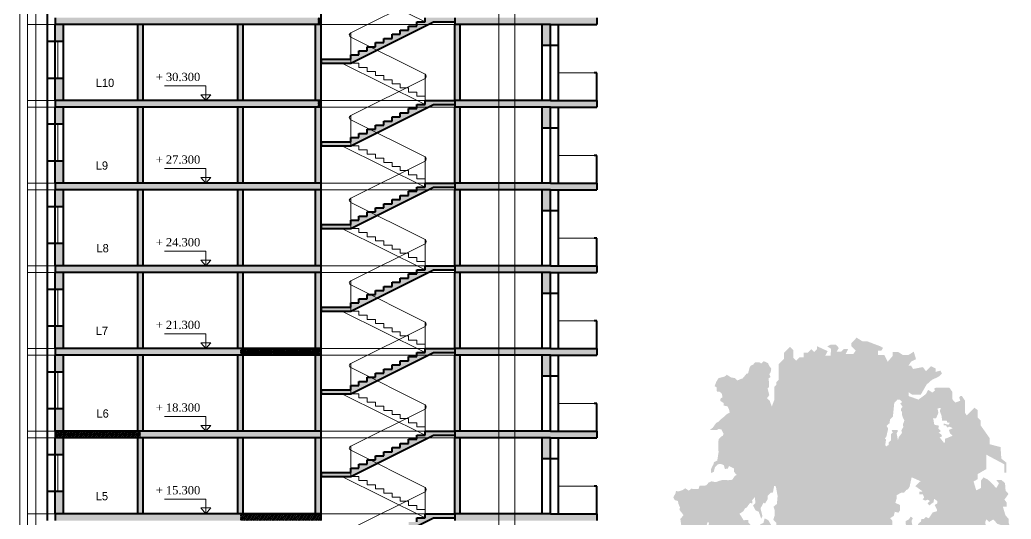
# Model space of a CAD drawing. Header units: millimetres. Extents: x 145836 to 266027, y 108786 to 206069.
# Drawn here: x 176096 to 194082, y 173799 to 182861 of the extents above; entities that cross this region are included whole.
import ezdxf

# ---------------------------------------------------------------- set-up
doc = ezdxf.new("R2010")
doc.units = ezdxf.units.MM
doc.layers.get('0').update_dxf_attribs({"color": 250})
doc.styles.get("Standard").update_dxf_attribs({"font": 'arial.ttf'})
pattern_1 = [(45, (-176411.04, 345645.308), (-16.8379802, 16.8379802), []), (45, (-176394.202, 345645.308), (-16.8379802, 16.8379802), [0, -23.8125])]
pattern_2 = [(45, (-176411.04, 347145.308), (-16.8379802, 16.8379802), []), (45, (-176394.202, 347145.308), (-16.8379802, 16.8379802), [0, -23.8125])]

msp = doc.modelspace()

# ---------------------------------------------------------------- hatches: boundary and pattern name
at = {"lineweight": 20}
h = msp.add_hatch(dxfattribs=at)
h.set_pattern_fill('SACNCR', color=256, scale=10, style=0)
h.set_pattern_definition(pattern_2)
h.paths.add_polyline_path([(178286, 182899), (176736, 182899), (176736, 182774), (178286, 182774)])
h.paths.add_polyline_path([(180099, 182899), (178286, 182899), (178286, 182774), (180099, 182774)])
h.paths.add_polyline_path([(181511, 182899), (180099, 182899), (180099, 182774), (181511, 182774)])
h = msp.add_hatch(color=256, dxfattribs=at)
h.paths.add_polyline_path([(181511, 181399), (181561, 181399), (181561, 182774), (181511, 182774)])
h.paths.add_polyline_path([(181461, 181399), (181511, 181399), (181511, 182774), (181461, 182774)])
h.paths.add_polyline_path([(180149, 182774), (180099, 182774), (180099, 181399), (180149, 181399)])
h.paths.add_polyline_path([(180049, 181399), (180099, 181399), (180099, 182774), (180049, 182774)])
h.paths.add_polyline_path([(178336, 182774), (178286, 182774), (178286, 181399), (178336, 181399)])
h.paths.add_polyline_path([(178236, 181399), (178286, 181399), (178286, 182774), (178236, 182774)])
h.paths.add_polyline_path([(176886, 182774), (176736, 182774), (176736, 182474), (176786, 182474), (176886, 182474)])
h.paths.add_polyline_path([(176886, 181799), (176736, 181799), (176736, 181399), (176886, 181399)])
h = msp.add_hatch(dxfattribs=at)
h.set_pattern_fill('SACNCR', color=256, scale=10, style=0)
h.set_pattern_definition(pattern_2)
h.paths.add_polyline_path([(181561, 182899), (181511, 182899), (181511, 182774), (181561, 182774)])
h = msp.add_hatch(dxfattribs=at)
h.set_pattern_fill('SACNCR', color=256, scale=10, style=0)
h.set_pattern_definition(pattern_1)
h.paths.add_polyline_path([(183449, 182824), (183299, 182824), (183299, 182774), (183499, 182774), (183599, 182824), (183986, 182824), (183986, 182899), (183449, 182899), (183449, 182898)])
h.paths.add_polyline_path([(182574, 182312), (183499, 182774), (183299, 182774), (183299, 182749), (183149, 182749), (183149, 182674), (182999, 182674), (182999, 182599), (182849, 182599), (182849, 182524), (182699, 182524), (182699, 182449), (182549, 182449), (182549, 182374), (182449, 182374)])
h.paths.add_polyline_path([(182099, 182074), (182574, 182312), (182449, 182374), (182399, 182374), (182399, 182299), (182249, 182299), (182249, 182224), (182099, 182224), (182099, 182149)])
h.paths.add_polyline_path([(182099, 182149), (181949, 182149), (181561, 182149), (181561, 182074), (182099, 182074)])
h = msp.add_hatch(dxfattribs=at)
h.set_pattern_fill('SACNCR', color=256, scale=10, style=0)
h.set_pattern_definition(pattern_1)
h.paths.add_polyline_path([(185726, 182899), (185726, 182774), (186566, 182774), (186566, 182899)])
h.paths.add_polyline_path([(185076, 182899), (185076, 182774), (185726, 182774), (185726, 182899)])
h.paths.add_polyline_path([(184936, 182899), (184936, 182774), (185076, 182774), (185076, 182899)])
h.paths.add_polyline_path([(184786, 182899), (184786, 182774), (184936, 182774), (184936, 182899)])
h.paths.add_polyline_path([(184036, 182899), (184036, 182774), (184786, 182774), (184786, 182899)])
h.paths.add_polyline_path([(184036, 182899), (183986, 182899), (183986, 182774), (184036, 182774)])
h = msp.add_hatch(color=256, dxfattribs=at)
h.paths.add_polyline_path([(184086, 182774), (184036, 182774), (184036, 181399), (184086, 181399)])
h.paths.add_polyline_path([(184036, 182774), (183986, 182774), (183986, 181399), (184036, 181399)])
for points in [[(185726, 182774), (185576, 182774), (185576, 182399), (185726, 182399)], [(181511, 179899), (181561, 179899), (181561, 181274), (181511, 181274)]]:
    msp.add_hatch(color=256, dxfattribs=at).paths.add_polyline_path(points)
h = msp.add_hatch(dxfattribs=at)
h.set_pattern_fill('SACNCR', color=256, scale=10, style=0)
h.set_pattern_definition(pattern_1)
h.paths.add_polyline_path([(176736, 181399), (176736, 181274), (178286, 181274), (178286, 181399)])
h.paths.add_polyline_path([(180099, 181274), (180099, 181399), (178286, 181399), (178286, 181274)])
h.paths.add_polyline_path([(181511, 181274), (181511, 181399), (180099, 181399), (180099, 181274)])
h = msp.add_hatch(dxfattribs=at)
h.set_pattern_fill('SACNCR', color=256, scale=10, style=0)
h.set_pattern_definition(pattern_1)
h.paths.add_polyline_path([(181511, 181274), (181561, 181274), (181561, 181399), (181511, 181399)])
h = msp.add_hatch(dxfattribs=at)
h.set_pattern_fill('SACNCR', color=256, scale=10, style=0)
h.set_pattern_definition(pattern_1)
h.paths.add_polyline_path([(183449, 181324), (183299, 181324), (183299, 181274), (183499, 181274), (183599, 181324), (183986, 181324), (183986, 181399), (183449, 181399)])
h.paths.add_polyline_path([(183299, 181249), (183149, 181249), (183149, 181174), (182999, 181174), (182999, 181099), (182849, 181099), (182849, 181024), (182699, 181024), (182699, 180949), (182549, 180949), (182549, 180874), (182449, 180874), (182574, 180812), (183499, 181274), (183299, 181274)])
h.paths.add_polyline_path([(182399, 180799), (182249, 180799), (182249, 180724), (182099, 180724), (182099, 180649), (182099, 180574), (182574, 180812), (182449, 180874), (182399, 180874)])
h.paths.add_polyline_path([(182099, 180574), (182099, 180649), (181949, 180649), (181561, 180649), (181561, 180574)])
h = msp.add_hatch(dxfattribs=at)
h.set_pattern_fill('SACNCR', color=256, scale=10, style=0)
h.set_pattern_definition(pattern_1)
h.paths.add_polyline_path([(186566, 181274), (186566, 181399), (185726, 181399), (185726, 181274)])
h.paths.add_polyline_path([(185076, 181399), (185076, 181274), (185726, 181274), (185726, 181399)])
h.paths.add_polyline_path([(185076, 181399), (184936, 181399), (184936, 181274), (185076, 181274)])
h.paths.add_polyline_path([(184936, 181399), (184786, 181399), (184786, 181274), (184936, 181274)])
h.paths.add_polyline_path([(184036, 181399), (184036, 181274), (184786, 181274), (184786, 181399)])
h.paths.add_polyline_path([(184036, 181399), (183986, 181399), (183986, 181274), (184036, 181274)])
h = msp.add_hatch(color=256, dxfattribs=at)
h.paths.add_polyline_path([(176886, 181274), (176736, 181274), (176736, 180974), (176786, 180974), (176886, 180974)])
h.paths.add_polyline_path([(176736, 179899), (176886, 179899), (176886, 180299), (176736, 180299)])
h.paths.add_polyline_path([(178236, 179899), (178286, 179899), (178286, 181274), (178236, 181274)])
h.paths.add_polyline_path([(178336, 181274), (178286, 181274), (178286, 179899), (178336, 179899)])
h.paths.add_polyline_path([(180049, 179899), (180099, 179899), (180099, 181274), (180049, 181274)])
h.paths.add_polyline_path([(180099, 179899), (180149, 179899), (180149, 181274), (180099, 181274)])
h.paths.add_polyline_path([(181461, 179899), (181511, 179899), (181511, 181274), (181461, 181274)])
h = msp.add_hatch(color=256, dxfattribs=at)
h.paths.add_polyline_path([(184036, 179899), (184086, 179899), (184086, 181274), (184036, 181274)])
h.paths.add_polyline_path([(184036, 181274), (183986, 181274), (183986, 179899), (184036, 179899)])
h = msp.add_hatch(color=256, dxfattribs=at)
h.paths.add_polyline_path([(185726, 178274), (185576, 178274), (185576, 177899), (185726, 177899)])
h.paths.add_polyline_path([(185726, 179774), (185576, 179774), (185576, 179399), (185726, 179399)])
h.paths.add_polyline_path([(185726, 181274), (185576, 181274), (185576, 180899), (185726, 180899)])
h = msp.add_hatch(dxfattribs=at)
h.set_pattern_fill('SACNCR', color=256, scale=10, style=0)
h.set_pattern_definition(pattern_1)
h.paths.add_polyline_path([(176736, 179899), (176736, 179774), (178286, 179774), (178286, 179899)])
h.paths.add_polyline_path([(178286, 179899), (178286, 179774), (180099, 179774), (180099, 179899)])
h.paths.add_polyline_path([(181511, 179774), (181511, 179899), (180099, 179899), (180099, 179774)])
h.paths.add_polyline_path([(181511, 179774), (181561, 179774), (181561, 179899), (181511, 179899)])
h = msp.add_hatch(dxfattribs=at)
h.set_pattern_fill('SACNCR', color=256, scale=10, style=0)
h.set_pattern_definition(pattern_1)
h.paths.add_polyline_path([(183449, 179899), (183449, 179898), (183449, 179824), (183299, 179824), (183299, 179774), (183499, 179774), (183599, 179824), (183986, 179824), (183986, 179899)])
h.paths.add_polyline_path([(183149, 179749), (183149, 179674), (182999, 179674), (182999, 179599), (182849, 179599), (182849, 179524), (182699, 179524), (182699, 179449), (182549, 179449), (182549, 179374), (182449, 179374), (182574, 179312), (183499, 179774), (183299, 179774), (183299, 179749)])
h.paths.add_polyline_path([(182574, 179312), (182449, 179374), (182399, 179374), (182399, 179299), (182249, 179299), (182249, 179224), (182099, 179224), (182099, 179149), (182099, 179074)])
h.paths.add_polyline_path([(181949, 179149), (181561, 179149), (181561, 179074), (182099, 179074), (182099, 179149)])
h = msp.add_hatch(dxfattribs=at)
h.set_pattern_fill('SACNCR', color=256, scale=10, style=0)
h.set_pattern_definition(pattern_1)
h.paths.add_polyline_path([(184036, 179899), (183986, 179899), (183986, 179774), (184036, 179774)])
h.paths.add_polyline_path([(184786, 179774), (184786, 179899), (184036, 179899), (184036, 179774)])
h.paths.add_polyline_path([(184786, 179774), (184936, 179774), (184936, 179899), (184786, 179899)])
h.paths.add_polyline_path([(185076, 179899), (184936, 179899), (184936, 179774), (185076, 179774)])
h.paths.add_polyline_path([(185726, 179774), (185726, 179899), (185076, 179899), (185076, 179774)])
h.paths.add_polyline_path([(185726, 179899), (185726, 179774), (186566, 179774), (186566, 179899)])
h = msp.add_hatch(color=256, dxfattribs=at)
h.paths.add_polyline_path([(176886, 178799), (176736, 178799), (176736, 178399), (176886, 178399)])
h.paths.add_polyline_path([(176886, 179774), (176736, 179774), (176736, 179474), (176786, 179474), (176886, 179474)])
h.paths.add_polyline_path([(178236, 178399), (178286, 178399), (178286, 179774), (178236, 179774)])
h.paths.add_polyline_path([(178286, 178399), (178336, 178399), (178336, 179774), (178286, 179774)])
h.paths.add_polyline_path([(180099, 179774), (180049, 179774), (180049, 178399), (180099, 178399)])
h.paths.add_polyline_path([(180099, 178399), (180149, 178399), (180149, 179774), (180099, 179774)])
h.paths.add_polyline_path([(181461, 178399), (181511, 178399), (181511, 179774), (181461, 179774)])
h.paths.add_polyline_path([(181511, 178399), (181561, 178399), (181561, 179774), (181511, 179774)])
h = msp.add_hatch(color=256, dxfattribs=at)
h.paths.add_polyline_path([(184086, 179774), (184036, 179774), (184036, 178399), (184086, 178399)])
h.paths.add_polyline_path([(184036, 179774), (183986, 179774), (183986, 178399), (184036, 178399)])
h = msp.add_hatch(dxfattribs=at)
h.set_pattern_fill('SACNCR', color=256, scale=10, style=0)
h.set_pattern_definition(pattern_1)
h.paths.add_polyline_path([(176736, 178399), (176736, 178274), (178286, 178274), (178286, 178399)])
h.paths.add_polyline_path([(178286, 178399), (178286, 178274), (180099, 178274), (180099, 178399)])
h.paths.add_polyline_path([(180099, 178399), (180099, 178274), (181511, 178274), (181511, 178399)])
h.paths.add_polyline_path([(181561, 178399), (181511, 178399), (181511, 178274), (181561, 178274)])
h = msp.add_hatch(color=256, dxfattribs=at)
h.paths.add_polyline_path([(176736, 176899), (176886, 176899), (176886, 177299), (176736, 177299)])
h.paths.add_polyline_path([(176736, 177974), (176786, 177974), (176886, 177974), (176886, 178274), (176736, 178274)])
h.paths.add_polyline_path([(178236, 176899), (178286, 176899), (178286, 178274), (178236, 178274)])
h.paths.add_polyline_path([(178286, 176899), (178336, 176899), (178336, 178274), (178286, 178274)])
h.paths.add_polyline_path([(180099, 178274), (180049, 178274), (180049, 176899), (180099, 176899)])
h.paths.add_polyline_path([(180149, 178274), (180099, 178274), (180099, 176899), (180149, 176899)])
h.paths.add_polyline_path([(181511, 176899), (181561, 176899), (181561, 178274), (181511, 178274)])
h.paths.add_polyline_path([(181511, 178274), (181461, 178274), (181461, 176899), (181511, 176899)])
h = msp.add_hatch(dxfattribs=at)
h.set_pattern_fill('SACNCR', color=256, scale=10, style=0)
h.set_pattern_definition(pattern_1)
h.paths.add_polyline_path([(183449, 178399), (183449, 178398), (183449, 178324), (183299, 178324), (183299, 178274), (183499, 178274), (183599, 178324), (183986, 178324), (183986, 178399)])
h.paths.add_polyline_path([(183499, 178274), (183299, 178274), (183299, 178249), (183149, 178249), (183149, 178174), (182999, 178174), (182999, 178099), (182849, 178099), (182849, 178024), (182699, 178024), (182699, 177949), (182549, 177949), (182549, 177874), (182449, 177874), (182574, 177812)])
h.paths.add_polyline_path([(182399, 177799), (182249, 177799), (182249, 177724), (182099, 177724), (182099, 177649), (182099, 177574), (182574, 177812), (182449, 177874), (182399, 177874)])
h.paths.add_polyline_path([(181949, 177649), (181561, 177649), (181561, 177574), (182099, 177574), (182099, 177649)])
h = msp.add_hatch(dxfattribs=at)
h.set_pattern_fill('SACNCR', color=256, scale=10, style=0)
h.set_pattern_definition(pattern_1)
h.paths.add_polyline_path([(186566, 178274), (186566, 178399), (185726, 178399), (185726, 178274)])
h.paths.add_polyline_path([(185726, 178274), (185726, 178399), (185076, 178399), (185076, 178274)])
h.paths.add_polyline_path([(185076, 178399), (184936, 178399), (184936, 178274), (185076, 178274)])
h.paths.add_polyline_path([(184786, 178399), (184786, 178274), (184936, 178274), (184936, 178399)])
h.paths.add_polyline_path([(184786, 178274), (184786, 178399), (184036, 178399), (184036, 178274)])
h.paths.add_polyline_path([(184036, 178399), (183986, 178399), (183986, 178274), (184036, 178274)])
h = msp.add_hatch(color=256, dxfattribs=at)
h.paths.add_polyline_path([(184086, 178274), (184036, 178274), (184036, 176899), (184086, 176899)])
h.paths.add_polyline_path([(183986, 176899), (184036, 176899), (184036, 178274), (183986, 178274)])
at = {"lineweight": 20, "true_color": 0x49833f}
h = msp.add_hatch(color=87, dxfattribs=at)
h.paths.add_polyline_path([(192710, 176536), (192628, 176575), (192537, 176484), (192481, 176559), (192302, 176525), (192265, 176587), (192221, 176587), (192268, 176659), (192356, 176703), (192315, 176840), (192224, 176781), (192115, 176781), (192036, 176831), (191930, 176831), (191930, 176810, 0.126709), (192543, 176234), (192547, 176241), (192646, 176329), (192764, 176383), (192826, 176439), (192801, 176496), (192710, 176471)], flags=17)
h.paths.add_polyline_path([(191930, 176810), (191930, 176759), (191842, 176656), (191780, 176778), (191667, 176778), (191667, 176856), (191727, 176856), (191758, 176909), (191698, 176940), (191478, 177024), (191388, 177024), (191278, 177093), (191184, 176993), (191184, 176940), (191262, 176856), (191219, 176799), (191081, 176799), (191125, 176890), (191050, 176890), (190996, 176837), (190915, 176837), (190956, 176906), (190902, 176968), (190812, 176968), (190746, 176934), (190812, 176893), (190812, 176843), (190805, 176765), (190708, 176765), (190752, 176849), (190683, 176881), (190561, 176937), (190561, 176884), (190510, 176832), (190458, 176884), (190396, 176821), (190320, 176821), (190320, 176734), (190239, 176734), (190180, 176675), (190128, 176727), (190128, 176866), (190068, 176926), (189961, 176820), (189961, 176710), (189867, 176615), (189867, 176473), (189867, 176328), (189820, 176281), (189820, 176233), (189784, 176197), (189784, 175961), (189739, 175843), (189702, 175949), (189652, 175996), (189694, 176049), (189663, 176173), (189691, 176199), (189689, 176243), (189683, 176357), (189717, 176377), (189709, 176399), (189694, 176429), (189719, 176466), (189730, 176530), (189696, 176577), (189677, 176612), (189674, 176629), (189614, 176659), (189587, 176663), (189550, 176624), (189513, 176647), (189440, 176647), (189398, 176602), (189358, 176586), (189341, 176561), (189329, 176520), (189309, 176444), (189281, 176440), (189248, 176399), (189213, 176356), (189161, 176336), (189116, 176316), (189068, 176361), (189006, 176369), (188923, 176419), (188883, 176386), (188773, 176359), (188733, 176294), (188703, 176214), (188736, 176191), (188743, 176114), (188786, 176116), (188831, 176081), (188846, 176013), (188811, 175991), (188803, 175948), (188863, 175908), (188868, 175861), (188938, 175846), (188963, 175791), (188976, 175733), (188921, 175703), (188871, 175656), (188818, 175613), (188771, 175568), (188733, 175548), (188668, 175460), (188614, 175416), (188743, 175416), (188773, 175437), (188828, 175425), (188832, 175416), (191845, 175416), (191851, 175444), (191821, 175490), (191877, 175543), (191884, 175609), (191937, 175664), (191962, 175912), (192025, 175972), (192062, 175966), (192107, 175926), (192070, 175898), (192112, 175839), (192087, 175808), (192081, 175772), (192104, 175741), (192104, 175687), (192126, 175623), (192146, 175592), (192118, 175518), (192126, 175471), (192094, 175416), (192793, 175416), (192759, 175445), (192773, 175494), (192687, 175515), (192667, 175635), (192718, 175626), (192763, 175729), (192745, 175812), (192806, 175816), (192788, 175760), (192819, 175676), (192830, 175586), (192912, 175586), (192927, 175549), (192969, 175549), (192944, 175512), (192859, 175535), (192859, 175502), (192896, 175502), (192928, 175461), (192958, 175480), (193021, 175451), (192954, 175419), (192954, 175416), (193589, 175416), (193527, 175503), (193527, 175592), (193477, 175640), (193476, 175779), (193417, 175820), (193276, 175681), (193245, 175730), (193245, 175949), (193188, 176035, -0.002968), (193168, 176037), (193138, 176012), (193159, 175949), (193072, 175916), (193018, 175965), (193017, 176060, -0.051752), (192685, 176165), (192682, 176163), (192703, 176139), (192653, 176097), (192575, 176147), (192539, 176072), (192400, 175969), (192222, 176033), (192222, 176103), (192286, 176058), (192443, 176058), (192478, 176120), (192543, 176234, -0.126709)])
at = {"lineweight": 20}
h = msp.add_hatch(dxfattribs=at)
h.set_pattern_fill('SACNCR', color=256, scale=10, style=0)
h.set_pattern_definition(pattern_1)
h.paths.add_polyline_path([(178286, 176774), (178286, 176899), (176736, 176899), (176736, 176774)])
h.paths.add_polyline_path([(178286, 176899), (178286, 176774), (180099, 176774), (180099, 176899)])
h = msp.add_hatch(dxfattribs=at)
h.set_pattern_fill('SACNCR', color=256, scale=10, style=0)
h.set_pattern_definition(pattern_1)
h.paths.add_polyline_path([(181511, 176774), (181511, 176899), (180099, 176899), (180099, 176774)])
h.paths.add_polyline_path([(181511, 176774), (181561, 176774), (181561, 176899), (181511, 176899)])
h = msp.add_hatch(dxfattribs=at)
h.set_pattern_fill('SACNCR', color=256, scale=10, style=0)
h.set_pattern_definition(pattern_1)
h.paths.add_polyline_path([(183449, 176899), (183449, 176898), (183449, 176824), (183299, 176824), (183299, 176774), (183499, 176774), (183599, 176824), (183986, 176824), (183986, 176899)])
h.paths.add_polyline_path([(183299, 176774), (183299, 176749), (183149, 176749), (183149, 176674), (182999, 176674), (182999, 176599), (182849, 176599), (182849, 176524), (182699, 176524), (182699, 176449), (182549, 176449), (182549, 176374), (182449, 176374), (182574, 176312), (183499, 176774)])
h.paths.add_polyline_path([(182249, 176299), (182249, 176224), (182099, 176224), (182099, 176149), (182099, 176074), (182574, 176312), (182449, 176374), (182399, 176374), (182399, 176299)])
h.paths.add_polyline_path([(181561, 176149), (181561, 176074), (182099, 176074), (182099, 176149), (181949, 176149)])
h = msp.add_hatch(dxfattribs=at)
h.set_pattern_fill('SACNCR', color=256, scale=10, style=0)
h.set_pattern_definition(pattern_1)
h.paths.add_polyline_path([(183986, 176774), (184036, 176774), (184036, 176899), (183986, 176899)])
h.paths.add_polyline_path([(184036, 176899), (184036, 176774), (184786, 176774), (184786, 176899)])
h.paths.add_polyline_path([(184936, 176899), (184786, 176899), (184786, 176774), (184936, 176774)])
h.paths.add_polyline_path([(184936, 176774), (185076, 176774), (185076, 176899), (184936, 176899)])
h.paths.add_polyline_path([(185076, 176899), (185076, 176774), (185726, 176774), (185726, 176899)])
h.paths.add_polyline_path([(185726, 176899), (185726, 176774), (186566, 176774), (186566, 176899)])
h = msp.add_hatch(color=256, dxfattribs=at)
h.paths.add_polyline_path([(176886, 175799), (176736, 175799), (176736, 175399), (176886, 175399)])
h.paths.add_polyline_path([(176736, 176474), (176786, 176474), (176886, 176474), (176886, 176774), (176736, 176774)])
h.paths.add_polyline_path([(178286, 175399), (178336, 175399), (178336, 176774), (178286, 176774)])
h.paths.add_polyline_path([(178286, 176774), (178236, 176774), (178236, 175399), (178286, 175399)])
h.paths.add_polyline_path([(180049, 175399), (180099, 175399), (180099, 176774), (180049, 176774)])
h.paths.add_polyline_path([(180099, 175399), (180149, 175399), (180149, 176774), (180099, 176774)])
h.paths.add_polyline_path([(181561, 176774), (181511, 176774), (181511, 175399), (181561, 175399)])
h.paths.add_polyline_path([(181511, 176774), (181461, 176774), (181461, 175399), (181511, 175399)])
h = msp.add_hatch(color=256, dxfattribs=at)
h.paths.add_polyline_path([(184086, 176774), (184036, 176774), (184036, 175399), (184086, 175399)])
h.paths.add_polyline_path([(183986, 175399), (184036, 175399), (184036, 176774), (183986, 176774)])
h = msp.add_hatch(color=256, dxfattribs=at)
h.paths.add_polyline_path([(185726, 175274), (185576, 175274), (185576, 174899), (185726, 174899)])
h.paths.add_polyline_path([(185576, 176399), (185726, 176399), (185726, 176774), (185576, 176774)])
at = {"lineweight": 20, "true_color": 0x49833f}
msp.add_hatch(color=87, dxfattribs=at).paths.add_polyline_path([(192962, 176183), (192711, 176183), (192685, 176165, 0.051752), (193017, 176060), (193017, 176108)])
at = {"lineweight": 20}
h = msp.add_hatch(dxfattribs=at)
h.set_pattern_fill('SACNCR', color=256, scale=10, style=0)
h.set_pattern_definition(pattern_1)
h.paths.add_polyline_path([(176736, 175399), (176736, 175274), (178286, 175274), (178286, 175399)])
h = msp.add_hatch(dxfattribs=at)
h.set_pattern_fill('SACNCR', color=256, scale=10, style=0)
h.set_pattern_definition(pattern_1)
h.paths.add_polyline_path([(181561, 175399), (181511, 175399), (181511, 175274), (181561, 175274)])
h.paths.add_polyline_path([(180099, 175399), (180099, 175274), (181511, 175274), (181511, 175399)])
h.paths.add_polyline_path([(178286, 175399), (178286, 175274), (180099, 175274), (180099, 175399)])
h = msp.add_hatch(dxfattribs=at)
h.set_pattern_fill('SACNCR', color=256, scale=10, style=0)
h.set_pattern_definition(pattern_1)
h.paths.add_polyline_path([(183449, 175399), (183449, 175398), (183449, 175324), (183299, 175324), (183299, 175274), (183499, 175274), (183599, 175324), (183986, 175324), (183986, 175399)])
h.paths.add_polyline_path([(183499, 175274), (183299, 175274), (183299, 175249), (183149, 175249), (183149, 175174), (182999, 175174), (182999, 175099), (182849, 175099), (182849, 175024), (182699, 175024), (182699, 174949), (182549, 174949), (182549, 174874), (182449, 174874), (182574, 174812)])
h.paths.add_polyline_path([(182574, 174812), (182449, 174874), (182399, 174874), (182399, 174799), (182249, 174799), (182249, 174724), (182099, 174724), (182099, 174649), (182099, 174574)])
h.paths.add_polyline_path([(181949, 174649), (181561, 174649), (181561, 174574), (182099, 174574), (182099, 174649)])
h = msp.add_hatch(dxfattribs=at)
h.set_pattern_fill('SACNCR', color=256, scale=10, style=0)
h.set_pattern_definition(pattern_1)
h.paths.add_polyline_path([(184036, 175399), (183986, 175399), (183986, 175274), (184036, 175274)])
h.paths.add_polyline_path([(184036, 175399), (184036, 175274), (184786, 175274), (184786, 175399)])
h.paths.add_polyline_path([(184786, 175399), (184786, 175274), (184936, 175274), (184936, 175399)])
h.paths.add_polyline_path([(185076, 175399), (184936, 175399), (184936, 175274), (185076, 175274)])
h.paths.add_polyline_path([(185076, 175399), (185076, 175274), (185726, 175274), (185726, 175399)])
h.paths.add_polyline_path([(185726, 175399), (185726, 175274), (186566, 175274), (186566, 175399)])
at = {"lineweight": 20, "true_color": 0x49833f}
h = msp.add_hatch(color=87, dxfattribs=at)
h.paths.add_polyline_path([(193474, 174617), (193632, 174708), (193632, 174969), (193956, 174796), (193956, 174642), (193995, 174642), (193995, 174825), (193904, 174899), (193889, 175108), (193694, 175158), (193694, 175266), (193589, 175416), (192954, 175416), (192976, 175353), (193018, 175313), (192928, 175275), (192882, 175258), (192883, 175213), (192869, 175178), (192836, 175219), (192786, 175282), (192830, 175304), (192812, 175338), (192764, 175371), (192800, 175382), (192794, 175415), (192793, 175416), (192094, 175416), (192090, 175409), (192101, 175364), (192045, 175291), (192028, 175232), (192004, 175359), (192026, 175390), (192026, 175416), (191916, 175416), (191915, 175415), (191934, 175369), (191904, 175347), (191904, 175231), (191861, 175195), (191861, 175148), (191820, 175124), (191820, 175100), (191798, 175148), (191812, 175243), (191790, 175267), (191816, 175289), (191845, 175416), (188832, 175416), (188865, 175350), (188853, 175315), (188818, 175297), (188773, 175247), (188770, 175137), (188773, 175012), (188750, 174864), (188690, 174834), (188683, 174799), (188640, 174719), (188633, 174634), (188688, 174661), (188708, 174744), (188760, 174796), (188815, 174801), (188868, 174781), (188888, 174711), (188943, 174716), (188961, 174764), (189053, 174719), (189051, 174661), (189103, 174601), (189066, 174581), (189021, 174514), (188951, 174506), (188845, 174511), (188785, 174494), (188723, 174471), (188643, 174486), (188595, 174464), (188548, 174411), (188428, 174404), (188410, 174349), (188330, 174344), (188278, 174354), (188235, 174316), (188170, 174359), (188118, 174326), (188048, 174303), (188001, 174310), (187992, 174268), (187952, 174194), (187978, 174146), (188038, 174128), (188044, 174080), (188074, 174012), (188063, 173967), (188103, 173920), (188139, 173869), (188080, 173807), (188103, 173647), (188035, 173613), (188021, 173396), (188020, 173382), (188136, 173382), (188124, 173432), (188167, 173487), (188211, 173506), (188255, 173571), (188289, 173651), (188340, 173615), (188368, 173642), (188393, 173676), (188430, 173687), (188464, 173686), (188546, 173656), (188563, 173709), (188571, 173745), (188600, 173736), (188592, 173686), (188639, 173609), (188601, 173579), (188516, 173575), (188452, 173524), (188370, 173520), (188341, 173492), (188354, 173448), (188304, 173431), (188261, 173417), (188257, 173382), (189816, 173382), (189806, 173466), (189751, 173501), (189763, 173636), (189675, 173781), (189611, 173813), (189586, 173728), (189531, 173709), (189524, 173633), (189464, 173622), (189432, 173569), (189414, 173502), (189360, 173470), (189354, 173426), (189301, 173493), (189331, 173578), (189354, 173622), (189340, 173665), (189349, 173702), (189314, 173739), (189312, 173785), (189227, 173780), (189204, 173818), (189182, 173855), (189151, 173895), (189222, 173942), (189253, 173994), (189287, 174015), (189344, 174093), (189388, 174084), (189382, 174141), (189431, 174200), (189443, 174093), (189398, 174048), (189445, 173959), (189503, 173934), (189546, 173809), (189570, 173856), (189535, 173995), (189588, 174097), (189618, 174084), (189666, 174164), (189664, 174219), (189718, 174278), (189760, 174284), (189782, 174402), (189813, 174395), (189845, 174220), (189832, 174076), (189770, 174024), (189793, 173957), (189790, 173863), (189767, 173787), (189820, 173736), (189821, 173674), (189871, 173610), (189894, 173534), (189875, 173427), (189910, 173382), (191932, 173382), (191944, 173432), (191911, 173579), (191929, 173701), (191929, 173768), (191888, 173817), (191952, 173859), (191971, 173934), (192036, 173917), (192068, 173964), (192068, 174054), (191982, 174096), (192003, 174170), (192003, 174234), (192050, 174259), (192096, 174283), (192141, 174283), (192178, 174327), (192211, 174344), (192239, 174386), (192277, 174559), (192438, 174489), (192342, 174399), (192476, 174303), (192419, 174296), (192419, 174247), (192481, 174249), (192504, 174191), (192477, 174160), (192526, 174136), (192568, 174154), (192608, 174127), (192564, 174089), (192597, 174047), (192637, 174080), (192675, 174105), (192682, 174169), (192744, 174129), (192744, 174087), (192693, 174056), (192738, 173969), (192738, 173944), (192660, 173922), (192588, 173815), (192533, 173839), (192497, 173802), (192453, 173802), (192447, 173759), (192393, 173712), (192381, 173655), (192347, 173624), (192309, 173485), (192268, 173418), (192256, 173574), (192291, 173674), (192275, 173768), (192299, 173816), (192261, 173847), (192224, 173794), (192165, 173762), (192174, 173678), (192105, 173650), (192069, 173570), (192093, 173479), (192027, 173454), (192002, 173382), (192764, 173382), (192819, 173468), (192885, 173382), (193759, 173382), (193750, 173428), (193691, 173520), (193625, 173625), (193613, 173749), (193635, 173799), (193684, 173749), (193759, 173795), (193830, 173715), (193907, 173690), (193940, 173649), (193985, 173647), (194038, 173598), (194040, 173506), (194082, 173454), (194082, 173598), (194062, 173658), (194038, 173732), (194038, 173803), (193978, 173870), (193932, 174025), (194002, 174025), (194002, 174098), (193960, 174155), (194034, 174257), (193981, 174318), (193971, 174452), (193907, 174511), (193812, 174511), (193861, 174448), (193812, 174364), (193713, 174469), (193654, 174522), (193580, 174557), (193537, 174504), (193537, 174367), (193449, 174321), (193400, 174483), (193474, 174526)])
h.paths.add_polyline_path([(192875, 172961), (192863, 173234), (192748, 173357), (192764, 173382), (192002, 173382), (192001, 173380), (192021, 173312), (191979, 173239), (191905, 173272), (191932, 173382), (189910, 173382), (189914, 173316), (189892, 173275), (189938, 173240), (189963, 173181), (189970, 173104), (189917, 173104), (189889, 173203), (189802, 173233), (189820, 173346), (189816, 173382), (188257, 173382), (188255, 173363), (188211, 173366), (188237, 173289), (188204, 173251), (188211, 173214), (188189, 173070), (188149, 173051), (188157, 172999), (188161, 172975), (188156, 172938), (188170, 172899), (188190, 172933), (188218, 172966), (188209, 173036), (188246, 173059), (188274, 173115), (188277, 173171), (188370, 173219), (188409, 173177), (188392, 173079), (188420, 172965), (188350, 172931), (188350, 172870), (188308, 172774), (188285, 172712), (188252, 172667), (188274, 172552), (188285, 172443), (188263, 172395), (188314, 172344), (188345, 172283), (188339, 172224), (188286, 172171), (188300, 172147), (188300, 172121), (188308, 172032), (188371, 172026), (188363, 172083), (188422, 172141), (188483, 172119), (188460, 172073), (188470, 172028), (188493, 171983), (188470, 171931), (188444, 171864), (188468, 171850), (188523, 171860), (188523, 171894), (188519, 171939), (188588, 171939), (188608, 171992), (188624, 172048), (188671, 172034), (188671, 172000), (188655, 171973), (188653, 171910), (188699, 171896), (188729, 171933), (188746, 171957), (188806, 171931), (188829, 171987), (188851, 171987), (188910, 171965), (188962, 172032), (188993, 172071), (189023, 172054), (189013, 172004), (189031, 171961), (189023, 171931), (188968, 171856), (188940, 171763), (188875, 171773), (188847, 171718), (188792, 171742), (188733, 171720), (188703, 171760), (188663, 171742), (188591, 171709), (188551, 171698), (188520, 171700), (188491, 171658), (188429, 171648), (188399, 171609), (188335, 171580), (188279, 171597), (188244, 171578), (188267, 171536), (188249, 171473), (188187, 171406), (188166, 171255), (188153, 171227), (188156, 171215), (188198, 171215), (188199, 171218), (188213, 171218), (188224, 171215), (188240, 171215), (188252, 171234), (188334, 171310), (188354, 171298), (188390, 171276), (188373, 171252), (188373, 171215), (188374, 171215), (190047, 171215), (190033, 171233), (190071, 171274), (190058, 171314), (190018, 171357), (190063, 171382), (190099, 171491), (190058, 171516), (190109, 171576), (190078, 171591), (190048, 171606), (190053, 171649), (190008, 171654), (189993, 171574), (189945, 171594), (189909, 171546), (189874, 171523), (189889, 171491), (189849, 171415), (189859, 171453), (189831, 171481), (189801, 171516), (189839, 171556), (189801, 171594), (189794, 171683), (189748, 171713), (189736, 171753), (189761, 171786), (189728, 171826), (189763, 171859), (189811, 171856), (189844, 171836), (189864, 171801), (189854, 171743), (189897, 171710), (189897, 171738), (189915, 171778), (189947, 171796), (189942, 171849), (189978, 171864), (190003, 171892), (189990, 171922), (189973, 171965), (190005, 171987), (190015, 172023), (190010, 172063), (190051, 172078), (190068, 172106), (190053, 172138), (190136, 172181), (190106, 172222), (190121, 172282), (190101, 172337), (190139, 172380), (190162, 172372), (190178, 172320), (190226, 172298), (190220, 172243), (190269, 172176), (190263, 172141), (190212, 172075), (190250, 172024), (190248, 171947), (190211, 171906), (190181, 171904), (190127, 171851), (190166, 171820), (190217, 171820), (190229, 171798), (190278, 171751), (190286, 171717), (190355, 171676), (190349, 171640), (190375, 171605), (190401, 171580), (190377, 171538), (190382, 171418), (190400, 171363), (190405, 171326), (190380, 171283), (190419, 171258), (190419, 171215), (191255, 171215), (191255, 171327), (191305, 171357), (191305, 171449), (191350, 171570), (191350, 171679), (191416, 171719), (191390, 171819), (191322, 171845), (191322, 171959), (191402, 172022), (191483, 172085), (191589, 172025), (191550, 171958), (191550, 171880), (191663, 171880), (191755, 172008), (191854, 171953), (191794, 171806), (191699, 171568), (191699, 171215), (193537, 171215), (193537, 171289), (193455, 171377), (193455, 171446), (193631, 171408), (193665, 171487), (193778, 171393), (193879, 171468), (193879, 171591), (193835, 171644), (193835, 171747), (193935, 171794), (194013, 171691), (194079, 171763), (194079, 171888), (194007, 172029), (193825, 172177), (193718, 172105), (193718, 172171), (193755, 172312), (193698, 172430), (193606, 172277), (193606, 172144), (193524, 172071), (193369, 172103), (193369, 171972), (193218, 171760), (193164, 171795), (193164, 172108), (193232, 172211), (193232, 172719)])
h.paths.add_polyline_path([(188926, 172297), (188860, 172269), (188860, 172202), (188917, 172224), (188945, 172132), (188910, 172164), (188856, 172097), (188745, 172117), (188818, 172145), (188802, 172180), (188761, 172218), (188822, 172294), (188761, 172310), (188729, 172361), (188777, 172370), (188863, 172335)], flags=16)
h.paths.add_polyline_path([(188555, 172781), (188522, 172760), (188546, 172713), (188528, 172674), (188542, 172607), (188548, 172581), (188506, 172574), (188506, 172547), (188542, 172457), (188521, 172423), (188484, 172382), (188463, 172358), (188442, 172358), (188442, 172382), (188456, 172412), (188419, 172431), (188392, 172459), (188395, 172495), (188419, 172506), (188419, 172559), (188423, 172594), (188433, 172619), (188393, 172666), (188428, 172700), (188461, 172713), (188494, 172760), (188466, 172791), (188461, 172823), (188527, 172853)], flags=16)
at = {"lineweight": 20}
h = msp.add_hatch(color=256, dxfattribs=at)
h.paths.add_polyline_path([(176886, 175274), (176736, 175274), (176736, 174974), (176786, 174974), (176886, 174974)])
h.paths.add_polyline_path([(176886, 174299), (176736, 174299), (176736, 173899), (176886, 173899)])
h.paths.add_polyline_path([(178286, 175274), (178236, 175274), (178236, 173899), (178286, 173899)])
h.paths.add_polyline_path([(178336, 175274), (178286, 175274), (178286, 173899), (178336, 173899)])
h.paths.add_polyline_path([(180049, 173899), (180099, 173899), (180099, 175274), (180049, 175274)])
h.paths.add_polyline_path([(180149, 175274), (180099, 175274), (180099, 173899), (180149, 173899)])
h.paths.add_polyline_path([(181461, 173899), (181511, 173899), (181511, 175274), (181461, 175274)])
h.paths.add_polyline_path([(181561, 175274), (181511, 175274), (181511, 173899), (181561, 173899)])
h = msp.add_hatch(color=256, dxfattribs=at)
h.paths.add_polyline_path([(184036, 173899), (184086, 173899), (184086, 175274), (184036, 175274)])
h.paths.add_polyline_path([(183986, 173899), (184036, 173899), (184036, 175274), (183986, 175274)])
h = msp.add_hatch(dxfattribs=at)
h.set_pattern_fill('SACNCR', color=256, scale=10, style=0)
h.set_pattern_definition(pattern_1)
h.paths.add_polyline_path([(178286, 173774), (178286, 173899), (176736, 173899), (176736, 173774)])
h.paths.add_polyline_path([(180099, 173774), (180099, 173899), (178286, 173899), (178286, 173774)])
h = msp.add_hatch(dxfattribs=at)
h.set_pattern_fill('SACNCR', color=256, scale=10, style=0)
h.set_pattern_definition(pattern_1)
h.paths.add_polyline_path([(180099, 173899), (180099, 173774), (181511, 173774), (181511, 173899)])
h.paths.add_polyline_path([(181561, 173899), (181511, 173899), (181511, 173774), (181561, 173774)])
h = msp.add_hatch(dxfattribs=at)
h.set_pattern_fill('SACNCR', color=256, scale=10, style=0)
h.set_pattern_definition(pattern_1)
h.paths.add_polyline_path([(183449, 173899), (183449, 173898), (183449, 173824), (183299, 173824), (183299, 173774), (183499, 173774), (183599, 173824), (183986, 173824), (183986, 173899)])
h.paths.add_polyline_path([(183149, 173749), (183149, 173674), (182999, 173674), (182999, 173599), (182849, 173599), (182849, 173524), (182699, 173524), (182699, 173449), (182549, 173449), (182549, 173374), (182449, 173374), (182574, 173312), (183499, 173774), (183299, 173774), (183299, 173749)])
h.paths.add_polyline_path([(182449, 173374), (182399, 173374), (182399, 173299), (182249, 173299), (182249, 173224), (182099, 173224), (182099, 173149), (182099, 173074), (182574, 173312)])
h.paths.add_polyline_path([(181949, 173149), (181574, 173149), (181574, 173074), (182099, 173074), (182099, 173149)])
h = msp.add_hatch(dxfattribs=at)
h.set_pattern_fill('SACNCR', color=256, scale=10, style=0)
h.set_pattern_definition(pattern_1)
h.paths.add_polyline_path([(185076, 173899), (185076, 173774), (185726, 173774), (185726, 173899)])
h.paths.add_polyline_path([(186566, 173774), (186566, 173899), (185726, 173899), (185726, 173774)])
h.paths.add_polyline_path([(185076, 173899), (184936, 173899), (184936, 173774), (185076, 173774)])
h.paths.add_polyline_path([(184936, 173899), (184786, 173899), (184786, 173774), (184936, 173774)])
h.paths.add_polyline_path([(184786, 173774), (184786, 173899), (184036, 173899), (184036, 173774)])
h.paths.add_polyline_path([(184036, 173899), (183986, 173899), (183986, 173774), (184036, 173774)])

# ---------------------------------------------------------------- linework, layer by layer
for p, q in [((176096, 165849), (176096, 201249)), ((176236, 165049), (176236, 201249)), ((176386, 165049), (176386, 201249)), ((184786, 165049), (184786, 201249)), ((185076, 165049), (185076, 201249)), ((181938, 183574), (183449, 182824)), ((182099, 182624), (183449, 183299)), ((176736, 182774), (176236, 182774)), ((181561, 182774), (183986, 182774)), ((182099, 182149), (182099, 182624)), ((176736, 182474), (176786, 182474)), ((182099, 182549), (183449, 181874)), ((181938, 182074), (183449, 181324)), ((182099, 182149), (181949, 182149)), ((182099, 182074), (182099, 182149)), ((182249, 182074), (182099, 182074)), ((182249, 181999), (182249, 182074)), ((182399, 181999), (182249, 181999)), ((182399, 181924), (182399, 181999)), ((182549, 181924), (182399, 181924)), ((182549, 181849), (182549, 181924)), ((182699, 181849), (182549, 181849)), ((182699, 181774), (182699, 181849)), ((183449, 181399), (183449, 181874)), ((186516, 181899), (185866, 181899)), ((176736, 181799), (176786, 181799)), ((182099, 181124), (183449, 181798)), ((182849, 181774), (182699, 181774)), ((182849, 181699), (182849, 181774)), ((182999, 181699), (182849, 181699)), ((182999, 181624), (182999, 181699)), ((183149, 181624), (182999, 181624)), ((183149, 181549), (183149, 181624)), ((183299, 181549), (183149, 181549)), ((183299, 181474), (183299, 181549)), ((176736, 181399), (176236, 181399)), ((181561, 181399), (183986, 181399)), ((183449, 181474), (183299, 181474)), ((183449, 181399), (183449, 181474)), ((176736, 181274), (176236, 181274)), ((181561, 181274), (183986, 181274)), ((182099, 180649), (182099, 181124)), ((176736, 180974), (176786, 180974)), ((182099, 181049), (183449, 180374)), ((182099, 180649), (181949, 180649)), ((182099, 180574), (182099, 180649)), ((181938, 180574), (183449, 179824)), ((182249, 180574), (182099, 180574)), ((182249, 180499), (182249, 180574)), ((182399, 180499), (182249, 180499)), ((182399, 180424), (182399, 180499)), ((182549, 180424), (182399, 180424)), ((182549, 180349), (182549, 180424)), ((176736, 180299), (176786, 180299)), ((182099, 179624), (183449, 180298)), ((182699, 180349), (182549, 180349)), ((182699, 180274), (182699, 180349)), ((182849, 180274), (182699, 180274)), ((182849, 180199), (182849, 180274)), ((183449, 179898), (183449, 180373)), ((186516, 180399), (185866, 180399)), ((182999, 180199), (182849, 180199)), ((182999, 180124), (182999, 180199)), ((183149, 180124), (182999, 180124)), ((183149, 180049), (183149, 180124)), ((183299, 180049), (183149, 180049)), ((183299, 179974), (183299, 180049)), ((176736, 179899), (176236, 179899)), ((181561, 179899), (183986, 179899)), ((183449, 179974), (183299, 179974)), ((183449, 179899), (183449, 179974)), ((176736, 179774), (176236, 179774)), ((181561, 179774), (183986, 179774)), ((182099, 179149), (182099, 179624)), ((182099, 179549), (183449, 178874)), ((176736, 179474), (176786, 179474)), ((182099, 179149), (181949, 179149)), ((182099, 179074), (182099, 179149)), ((181938, 179074), (183449, 178324)), ((182249, 179074), (182099, 179074)), ((182249, 178999), (182249, 179074)), ((182399, 178999), (182249, 178999)), ((182399, 178924), (182399, 178999)), ((176736, 178799), (176786, 178799)), ((182099, 178124), (183449, 178798)), ((182549, 178924), (182399, 178924)), ((182549, 178849), (182549, 178924)), ((182699, 178849), (182549, 178849)), ((182699, 178774), (182699, 178849)), ((183449, 178398), (183449, 178873)), ((186516, 178899), (185866, 178899)), ((182849, 178774), (182699, 178774)), ((182849, 178699), (182849, 178774)), ((182999, 178699), (182849, 178699)), ((182999, 178624), (182999, 178699)), ((183149, 178624), (182999, 178624)), ((183149, 178549), (183149, 178624)), ((183299, 178549), (183149, 178549)), ((183299, 178474), (183299, 178549)), ((183449, 178474), (183299, 178474)), ((183449, 178399), (183449, 178474)), ((176736, 178399), (176236, 178399)), ((176736, 178274), (176236, 178274)), ((181561, 178399), (183986, 178399)), ((181561, 178274), (183986, 178274)), ((182099, 177649), (182099, 178124)), ((176736, 177974), (176786, 177974)), ((182099, 178049), (183449, 177374)), ((181938, 177574), (183449, 176824)), ((182099, 177649), (181949, 177649)), ((182099, 177574), (182099, 177649)), ((182249, 177574), (182099, 177574)), ((182249, 177499), (182249, 177574)), ((182399, 177499), (182249, 177499)), ((182399, 177424), (182399, 177499)), ((182549, 177424), (182399, 177424)), ((182549, 177349), (182549, 177424)), ((182699, 177349), (182549, 177349)), ((182699, 177274), (182699, 177349)), ((183449, 176898), (183449, 177373)), ((186516, 177399), (185866, 177399)), ((176736, 177299), (176786, 177299)), ((182099, 176624), (183449, 177298)), ((182849, 177274), (182699, 177274)), ((182849, 177199), (182849, 177274)), ((182999, 177199), (182849, 177199)), ((182999, 177124), (182999, 177199)), ((183149, 177124), (182999, 177124)), ((183149, 177049), (183149, 177124)), ((183299, 177049), (183149, 177049)), ((183299, 176974), (183299, 177049)), ((176736, 176899), (176236, 176899)), ((181561, 176899), (183986, 176899)), ((183449, 176974), (183299, 176974)), ((183449, 176899), (183449, 176974)), ((176736, 176774), (176236, 176774)), ((181561, 176774), (183986, 176774)), ((182099, 176149), (182099, 176624)), ((176736, 176474), (176786, 176474)), ((182099, 176549), (183449, 175874)), ((182099, 176149), (181949, 176149)), ((182099, 176074), (182099, 176149)), ((181938, 176074), (183449, 175324)), ((182249, 176074), (182099, 176074)), ((182249, 175999), (182249, 176074)), ((182399, 175999), (182249, 175999)), ((182399, 175924), (182399, 175999)), ((182549, 175924), (182399, 175924)), ((182549, 175849), (182549, 175924)), ((176736, 175799), (176786, 175799)), ((182099, 175124), (183449, 175798)), ((182699, 175849), (182549, 175849)), ((182699, 175774), (182699, 175849)), ((182849, 175774), (182699, 175774)), ((182849, 175699), (182849, 175774)), ((183449, 175398), (183449, 175873)), ((186516, 175899), (185866, 175899)), ((182999, 175699), (182849, 175699)), ((182999, 175624), (182999, 175699)), ((183149, 175624), (182999, 175624)), ((183149, 175549), (183149, 175624)), ((183299, 175549), (183149, 175549)), ((183299, 175474), (183299, 175549)), ((176736, 175399), (176236, 175399)), ((181561, 175399), (183986, 175399)), ((183449, 175474), (183299, 175474)), ((183449, 175399), (183449, 175474)), ((176736, 175274), (176236, 175274)), ((181561, 175274), (183986, 175274)), ((182099, 174649), (182099, 175124)), ((182099, 175049), (183449, 174374)), ((176736, 174974), (176786, 174974)), ((182099, 174649), (181949, 174649)), ((182099, 174574), (182099, 174649)), ((181938, 174574), (183449, 173824)), ((182249, 174574), (182099, 174574)), ((182249, 174499), (182249, 174574)), ((182399, 174499), (182249, 174499)), ((182399, 174424), (182399, 174499)), ((176736, 174299), (176786, 174299)), ((182099, 173624), (183449, 174298)), ((182549, 174424), (182399, 174424)), ((182549, 174349), (182549, 174424)), ((182699, 174349), (182549, 174349)), ((182699, 174274), (182699, 174349)), ((183449, 173898), (183449, 174373)), ((186516, 174399), (185866, 174399)), ((182849, 174274), (182699, 174274)), ((182849, 174199), (182849, 174274)), ((182999, 174199), (182849, 174199)), ((182999, 174124), (182999, 174199)), ((183149, 174124), (182999, 174124)), ((183149, 174049), (183149, 174124)), ((183299, 174049), (183149, 174049)), ((183299, 173974), (183299, 174049)), ((183449, 173974), (183299, 173974)), ((183449, 173899), (183449, 173974)), ((176736, 173899), (176236, 173899)), ((181561, 173899), (183986, 173899))]:
    msp.add_line(p, q, dxfattribs=at)
at = {"lineweight": 40}
for p, q in [((176596, 182774), (176596, 184274)), ((181561, 182774), (181561, 184274)), ((176596, 181274), (176596, 182774)), ((176736, 182899), (176736, 182774)), ((181561, 182774), (176736, 182774)), ((176736, 181399), (176736, 182774)), ((176886, 181399), (176886, 182774)), ((178236, 181399), (178236, 182774)), ((178336, 181399), (178336, 182774)), ((180049, 181399), (180049, 182774)), ((180149, 181399), (180149, 182774)), ((181461, 181399), (181461, 182774)), ((181561, 181274), (181561, 182774)), ((182099, 182074), (183599, 182824)), ((183149, 182674), (183149, 182749)), ((183149, 182749), (183299, 182749)), ((183299, 182749), (183299, 182824)), ((183299, 182824), (183449, 182824)), ((183449, 182824), (183449, 182899)), ((183599, 182824), (183986, 182824)), ((183986, 182899), (183986, 182774)), ((183986, 181399), (183986, 182774)), ((185726, 182774), (183986, 182774)), ((184086, 181399), (184086, 182774)), ((185576, 181399), (185576, 182774)), ((185726, 181399), (185726, 182774)), ((185726, 182774), (186566, 182774)), ((185868, 181399), (185868, 182774)), ((186566, 182899), (186566, 182774)), ((182849, 182524), (182849, 182599)), ((182849, 182599), (182999, 182599)), ((182999, 182599), (182999, 182674)), ((182999, 182674), (183149, 182674)), ((176596, 182474), (176886, 182474)), ((182549, 182374), (182549, 182449)), ((182549, 182449), (182699, 182449)), ((182699, 182449), (182699, 182524)), ((182699, 182524), (182849, 182524)), ((185576, 182399), (185866, 182399)), ((182099, 182149), (182099, 182224)), ((182099, 182224), (182249, 182224)), ((182249, 182224), (182249, 182299)), ((182249, 182299), (182399, 182299)), ((182399, 182299), (182399, 182374)), ((182399, 182374), (182549, 182374)), ((181561, 182149), (182099, 182149)), ((181561, 182149), (181561, 182074)), ((181561, 182074), (182099, 182074)), ((186566, 181899), (186516, 181899)), ((186566, 181399), (186566, 181899)), ((176886, 181799), (176596, 181799)), ((181561, 181399), (176736, 181399)), ((176736, 181399), (176736, 181274)), ((182099, 180574), (183599, 181324)), ((183299, 181249), (183299, 181324)), ((183299, 181324), (183449, 181324)), ((183449, 181324), (183449, 181399)), ((183449, 181399), (183986, 181399)), ((183599, 181324), (183986, 181324)), ((185726, 181399), (183986, 181399)), ((183986, 181399), (183986, 181274)), ((185726, 181399), (186566, 181399)), ((186566, 181399), (186566, 181274)), ((176596, 179774), (176596, 181274)), ((181561, 181274), (176736, 181274)), ((176736, 179899), (176736, 181274)), ((176886, 179899), (176886, 181274)), ((178236, 179899), (178236, 181274)), ((178336, 179899), (178336, 181274)), ((180049, 179899), (180049, 181274)), ((180149, 179899), (180149, 181274)), ((181461, 179899), (181461, 181274)), ((181561, 179774), (181561, 181274)), ((182999, 181099), (182999, 181174)), ((182999, 181174), (183149, 181174)), ((183149, 181174), (183149, 181249)), ((183149, 181249), (183299, 181249)), ((183986, 179899), (183986, 181274)), ((185726, 181274), (183986, 181274)), ((184086, 179899), (184086, 181274)), ((185576, 179899), (185576, 181274)), ((185726, 179899), (185726, 181274)), ((185726, 181274), (186566, 181274)), ((185868, 179899), (185868, 181274)), ((176596, 180974), (176886, 180974)), ((182549, 180874), (182549, 180949)), ((182549, 180949), (182699, 180949)), ((182699, 180949), (182699, 181024)), ((182699, 181024), (182849, 181024)), ((182849, 181024), (182849, 181099)), ((182849, 181099), (182999, 181099)), ((182249, 180724), (182249, 180799)), ((182249, 180799), (182399, 180799)), ((182399, 180799), (182399, 180874)), ((182399, 180874), (182549, 180874)), ((185576, 180899), (185866, 180899)), ((181561, 180649), (182099, 180649)), ((181561, 180649), (181561, 180574)), ((182099, 180649), (182099, 180724)), ((182099, 180724), (182249, 180724)), ((181561, 180574), (182099, 180574)), ((176886, 180299), (176596, 180299)), ((186566, 180399), (186516, 180399)), ((186566, 179899), (186566, 180399)), ((181561, 179899), (176736, 179899)), ((176736, 179899), (176736, 179774)), ((183449, 179824), (183449, 179899)), ((183449, 179899), (183986, 179899)), ((185726, 179899), (183986, 179899)), ((183986, 179899), (183986, 179774)), ((185726, 179899), (186566, 179899)), ((186566, 179899), (186566, 179774)), ((176596, 178274), (176596, 179774)), ((181561, 179774), (176736, 179774)), ((176736, 178399), (176736, 179774)), ((176886, 178399), (176886, 179774)), ((178236, 178399), (178236, 179774)), ((178336, 178399), (178336, 179774)), ((180049, 178399), (180049, 179774)), ((180149, 178399), (180149, 179774)), ((181461, 178399), (181461, 179774)), ((181561, 178274), (181561, 179774)), ((182099, 179074), (183599, 179824)), ((183149, 179674), (183149, 179749)), ((183149, 179749), (183299, 179749)), ((183299, 179749), (183299, 179824)), ((183299, 179824), (183449, 179824)), ((183599, 179824), (183986, 179824)), ((183986, 178399), (183986, 179774)), ((185726, 179774), (183986, 179774)), ((184086, 178399), (184086, 179774)), ((185576, 178399), (185576, 179774)), ((185726, 178399), (185726, 179774)), ((185726, 179774), (186566, 179774)), ((185868, 178399), (185868, 179774)), ((182699, 179449), (182699, 179524)), ((182699, 179524), (182849, 179524)), ((182849, 179524), (182849, 179599)), ((182849, 179599), (182999, 179599)), ((182999, 179599), (182999, 179674)), ((182999, 179674), (183149, 179674)), ((176596, 179474), (176886, 179474)), ((182399, 179299), (182399, 179374)), ((182399, 179374), (182549, 179374)), ((182549, 179374), (182549, 179449)), ((182549, 179449), (182699, 179449)), ((185576, 179399), (185866, 179399)), ((181561, 179149), (182099, 179149)), ((181561, 179149), (181561, 179074)), ((182099, 179149), (182099, 179224)), ((182099, 179224), (182249, 179224)), ((182249, 179224), (182249, 179299)), ((182249, 179299), (182399, 179299)), ((181561, 179074), (182099, 179074)), ((176886, 178799), (176596, 178799)), ((186566, 178899), (186516, 178899)), ((186566, 178399), (186566, 178899)), ((176596, 176774), (176596, 178274)), ((181561, 178399), (176736, 178399)), ((176736, 178399), (176736, 178274)), ((181561, 178274), (176736, 178274)), ((176736, 176899), (176736, 178274)), ((176886, 176899), (176886, 178274)), ((178236, 176899), (178236, 178274)), ((178336, 176899), (178336, 178274)), ((180049, 176899), (180049, 178274)), ((180149, 176899), (180149, 178274)), ((181461, 176899), (181461, 178274)), ((181561, 176774), (181561, 178274)), ((182099, 177574), (183599, 178324)), ((183149, 178174), (183149, 178249)), ((183149, 178249), (183299, 178249)), ((183299, 178249), (183299, 178324)), ((183299, 178324), (183449, 178324)), ((183449, 178324), (183449, 178399)), ((183449, 178399), (183986, 178399)), ((183599, 178324), (183986, 178324)), ((185726, 178399), (183986, 178399)), ((183986, 178399), (183986, 178274)), ((183986, 176899), (183986, 178274)), ((185726, 178274), (183986, 178274)), ((184086, 176899), (184086, 178274)), ((185576, 176899), (185576, 178274)), ((185726, 178399), (186566, 178399)), ((185726, 176899), (185726, 178274)), ((185726, 178274), (186566, 178274)), ((185868, 176899), (185868, 178274)), ((186566, 178399), (186566, 178274)), ((182849, 178024), (182849, 178099)), ((182849, 178099), (182999, 178099)), ((182999, 178099), (182999, 178174)), ((182999, 178174), (183149, 178174)), ((176596, 177974), (176886, 177974)), ((182549, 177874), (182549, 177949)), ((182549, 177949), (182699, 177949)), ((182699, 177949), (182699, 178024)), ((182699, 178024), (182849, 178024)), ((185576, 177899), (185866, 177899)), ((182099, 177649), (182099, 177724)), ((182099, 177724), (182249, 177724)), ((182249, 177724), (182249, 177799)), ((182249, 177799), (182399, 177799)), ((182399, 177799), (182399, 177874)), ((182399, 177874), (182549, 177874)), ((181561, 177649), (182099, 177649)), ((181561, 177649), (181561, 177574)), ((181561, 177574), (182099, 177574)), ((186566, 177399), (186516, 177399)), ((186566, 176899), (186566, 177399)), ((176886, 177299), (176596, 177299)), ((181561, 176899), (176736, 176899)), ((176736, 176899), (176736, 176774)), ((182099, 176074), (183599, 176824)), ((183299, 176749), (183299, 176824)), ((183299, 176824), (183449, 176824)), ((183449, 176824), (183449, 176899)), ((183449, 176899), (183986, 176899)), ((183599, 176824), (183986, 176824)), ((185726, 176899), (183986, 176899)), ((183986, 176899), (183986, 176774)), ((185726, 176899), (186566, 176899)), ((186566, 176899), (186566, 176774)), ((176596, 175274), (176596, 176774)), ((181561, 176774), (176736, 176774)), ((176736, 175399), (176736, 176774)), ((176886, 175399), (176886, 176774)), ((178236, 175399), (178236, 176774)), ((178336, 175399), (178336, 176774)), ((180049, 175399), (180049, 176774)), ((180149, 175399), (180149, 176774)), ((181461, 175399), (181461, 176774)), ((181561, 175274), (181561, 176774)), ((182999, 176599), (182999, 176674)), ((182999, 176674), (183149, 176674)), ((183149, 176674), (183149, 176749)), ((183149, 176749), (183299, 176749)), ((183986, 175399), (183986, 176774)), ((185726, 176774), (183986, 176774)), ((184086, 175399), (184086, 176774)), ((185576, 175399), (185576, 176774)), ((185726, 175399), (185726, 176774)), ((185726, 176774), (186566, 176774)), ((185868, 175399), (185868, 176774)), ((176596, 176474), (176886, 176474)), ((182549, 176374), (182549, 176449)), ((182549, 176449), (182699, 176449)), ((182699, 176449), (182699, 176524)), ((182699, 176524), (182849, 176524)), ((182849, 176524), (182849, 176599)), ((182849, 176599), (182999, 176599)), ((182249, 176224), (182249, 176299)), ((182249, 176299), (182399, 176299)), ((182399, 176299), (182399, 176374)), ((182399, 176374), (182549, 176374)), ((185576, 176399), (185866, 176399)), ((181561, 176149), (182099, 176149)), ((181561, 176149), (181561, 176074)), ((182099, 176149), (182099, 176224)), ((182099, 176224), (182249, 176224)), ((181561, 176074), (182099, 176074)), ((176886, 175799), (176596, 175799)), ((186566, 175899), (186516, 175899)), ((186566, 175399), (186566, 175899)), ((181561, 175399), (176736, 175399)), ((176736, 175399), (176736, 175274)), ((183449, 175324), (183449, 175399)), ((183449, 175399), (183986, 175399)), ((185726, 175399), (183986, 175399)), ((183986, 175399), (183986, 175274)), ((185726, 175399), (186566, 175399)), ((186566, 175399), (186566, 175274)), ((176596, 173774), (176596, 175274)), ((181561, 175274), (176736, 175274)), ((176736, 173899), (176736, 175274)), ((176886, 173899), (176886, 175274)), ((178236, 173899), (178236, 175274)), ((178336, 173899), (178336, 175274)), ((180049, 173899), (180049, 175274)), ((180149, 173899), (180149, 175274)), ((181461, 173899), (181461, 175274)), ((181561, 173774), (181561, 175274)), ((182099, 174574), (183599, 175324)), ((183149, 175174), (183149, 175249)), ((183149, 175249), (183299, 175249)), ((183299, 175249), (183299, 175324)), ((183299, 175324), (183449, 175324)), ((183599, 175324), (183986, 175324)), ((183986, 173899), (183986, 175274)), ((185726, 175274), (183986, 175274)), ((184086, 173899), (184086, 175274)), ((185576, 173899), (185576, 175274)), ((185726, 173899), (185726, 175274)), ((185726, 175274), (186566, 175274)), ((185868, 173899), (185868, 175274)), ((182699, 174949), (182699, 175024)), ((182699, 175024), (182849, 175024)), ((182849, 175024), (182849, 175099)), ((182849, 175099), (182999, 175099)), ((182999, 175099), (182999, 175174)), ((182999, 175174), (183149, 175174)), ((176596, 174974), (176886, 174974)), ((182399, 174799), (182399, 174874)), ((182399, 174874), (182549, 174874)), ((182549, 174874), (182549, 174949)), ((182549, 174949), (182699, 174949)), ((185576, 174899), (185866, 174899)), ((181561, 174649), (181561, 174574)), ((181561, 174649), (182099, 174649)), ((182099, 174649), (182099, 174724)), ((182099, 174724), (182249, 174724)), ((182249, 174724), (182249, 174799)), ((182249, 174799), (182399, 174799)), ((181561, 174574), (182099, 174574)), ((176886, 174299), (176596, 174299)), ((186566, 174399), (186516, 174399)), ((186566, 173899), (186566, 174399)), ((181561, 173899), (176736, 173899)), ((176736, 173899), (176736, 173774)), ((182099, 173074), (183599, 173824)), ((183299, 173749), (183299, 173824)), ((183299, 173824), (183449, 173824)), ((183449, 173824), (183449, 173899)), ((183449, 173899), (183986, 173899)), ((183599, 173824), (183986, 173824)), ((185726, 173899), (183986, 173899)), ((183986, 173899), (183986, 173774)), ((185726, 173899), (186566, 173899)), ((186566, 173899), (186566, 173774))]:
    msp.add_line(p, q, dxfattribs=at)
at = {"lineweight": 13}
for p, q in [((176736, 181799), (176736, 182474)), ((176786, 181799), (176786, 182474)), ((179471, 181663), (178719, 181663)), ((179471, 181399), (179471, 181663)), ((179471, 181399), (179380, 181502)), ((179562, 181502), (179380, 181502)), ((179471, 181399), (179562, 181502)), ((176736, 180299), (176736, 180974)), ((176786, 180299), (176786, 180974)), ((179471, 180163), (178719, 180163)), ((179471, 179899), (179471, 180163)), ((179471, 179899), (179380, 180002)), ((179562, 180002), (179380, 180002)), ((179471, 179899), (179562, 180002)), ((176736, 178799), (176736, 179474)), ((176786, 178799), (176786, 179474)), ((179471, 178663), (178719, 178663)), ((179471, 178399), (179471, 178663)), ((179471, 178399), (179380, 178502)), ((179562, 178502), (179380, 178502)), ((179471, 178399), (179562, 178502)), ((176736, 177299), (176736, 177974)), ((176786, 177299), (176786, 177974)), ((179471, 177163), (178719, 177163)), ((179471, 176899), (179471, 177163)), ((179471, 176899), (179380, 177002)), ((179562, 177002), (179380, 177002)), ((179471, 176899), (179562, 177002)), ((176736, 175799), (176736, 176474)), ((176786, 175799), (176786, 176474)), ((179471, 175663), (178719, 175663)), ((179471, 175399), (179471, 175663)), ((179471, 175399), (179380, 175502)), ((179562, 175502), (179380, 175502)), ((179471, 175399), (179562, 175502)), ((176736, 174299), (176736, 174974)), ((176786, 174299), (176786, 174974)), ((179471, 174163), (178719, 174163)), ((179471, 173899), (179471, 174163)), ((179471, 173899), (179380, 174002)), ((179562, 174002), (179380, 174002)), ((179471, 173899), (179562, 174002))]:
    msp.add_line(p, q, dxfattribs=at)
at = {"lineweight": 20}
for centre, radius, start, end in [((182115, 182587), 40.8, 113.096, 246.904), ((183428, 181836), 43.1, 299.5039, 60.4961), ((182115, 181087), 40.8, 113.096, 246.904), ((183428, 180337), 43.1, 299.4638, 60.5362), ((182115, 179587), 40.8, 113.096, 246.904), ((183428, 178837), 43.1, 299.4638, 60.5362), ((182115, 178087), 40.8, 113.096, 246.904), ((183428, 177337), 43.1, 299.4638, 60.5362), ((182115, 176587), 40.8, 113.096, 246.904), ((183428, 175837), 43.1, 299.4638, 60.5362), ((182115, 175087), 40.8, 113.096, 246.904), ((183428, 174337), 43.1, 299.4638, 60.5362)]:
    msp.add_arc(centre, radius, start, end, dxfattribs=at)

# ---------------------------------------------------------------- texts
at = {"lineweight": 20, "char_height": 150}
for s, insert, width, attachment_point in [('{\\fTimes New Roman|b0|i0|c0|p18;+ 30\\fTimes New Roman|b0|i0|c0|p18;.3\\fTimes New Roman|b0|i0|c0|p18;00}', (179370, 181900), 823.46, 3), ('\\pt1050;{\\fMS Reference Sans Serif|b0|i0|c0|p34;L10}', (177474, 181792), 443.64, 1), ('{\\fTimes New Roman|b0|i0|c0|p18;+ 27\\fTimes New Roman|b0|i0|c0|p18;.3\\fTimes New Roman|b0|i0|c0|p18;00}', (179370, 180400), 823.46, 3), ('\\pt1050;{\\fMS Reference Sans Serif|b0|i0|c0|p34;L9}', (177474, 180292), 443.64, 1), ('\\pt1050;{\\fMS Reference Sans Serif|b0|i0|c0|p34;L8}', (177487, 178792), 443.64, 1), ('{\\fTimes New Roman|b0|i0|c0|p18;+ 24\\fTimes New Roman|b0|i0|c0|p18;.3\\fTimes New Roman|b0|i0|c0|p18;00}', (179370, 178900), 823.46, 3), ('{\\fTimes New Roman|b0|i0|c0|p18;+ 21\\fTimes New Roman|b0|i0|c0|p18;.3\\fTimes New Roman|b0|i0|c0|p18;00}', (179370, 177400), 823.46, 3), ('\\pt1050;{\\fMS Reference Sans Serif|b0|i0|c0|p34;L7}', (177474, 177292), 443.64, 1), ('\\pt1050;{\\fMS Reference Sans Serif|b0|i0|c0|p34;L6}', (177487, 175792), 443.64, 1), ('{\\fTimes New Roman|b0|i0|c0|p18;+ 18\\fTimes New Roman|b0|i0|c0|p18;.3\\fTimes New Roman|b0|i0|c0|p18;00}', (179370, 175900), 823.46, 3), ('\\pt1050;{\\fMS Reference Sans Serif|b0|i0|c0|p34;L5}', (177474, 174292), 443.64, 1), ('{\\fTimes New Roman|b0|i0|c0|p18;+ 15\\fTimes New Roman|b0|i0|c0|p18;.3\\fTimes New Roman|b0|i0|c0|p18;00}', (179370, 174400), 823.46, 3)]:
    msp.add_mtext(s, dxfattribs=dict(at, insert=insert, width=width, attachment_point=attachment_point))

doc.saveas('drawing.dxf')
